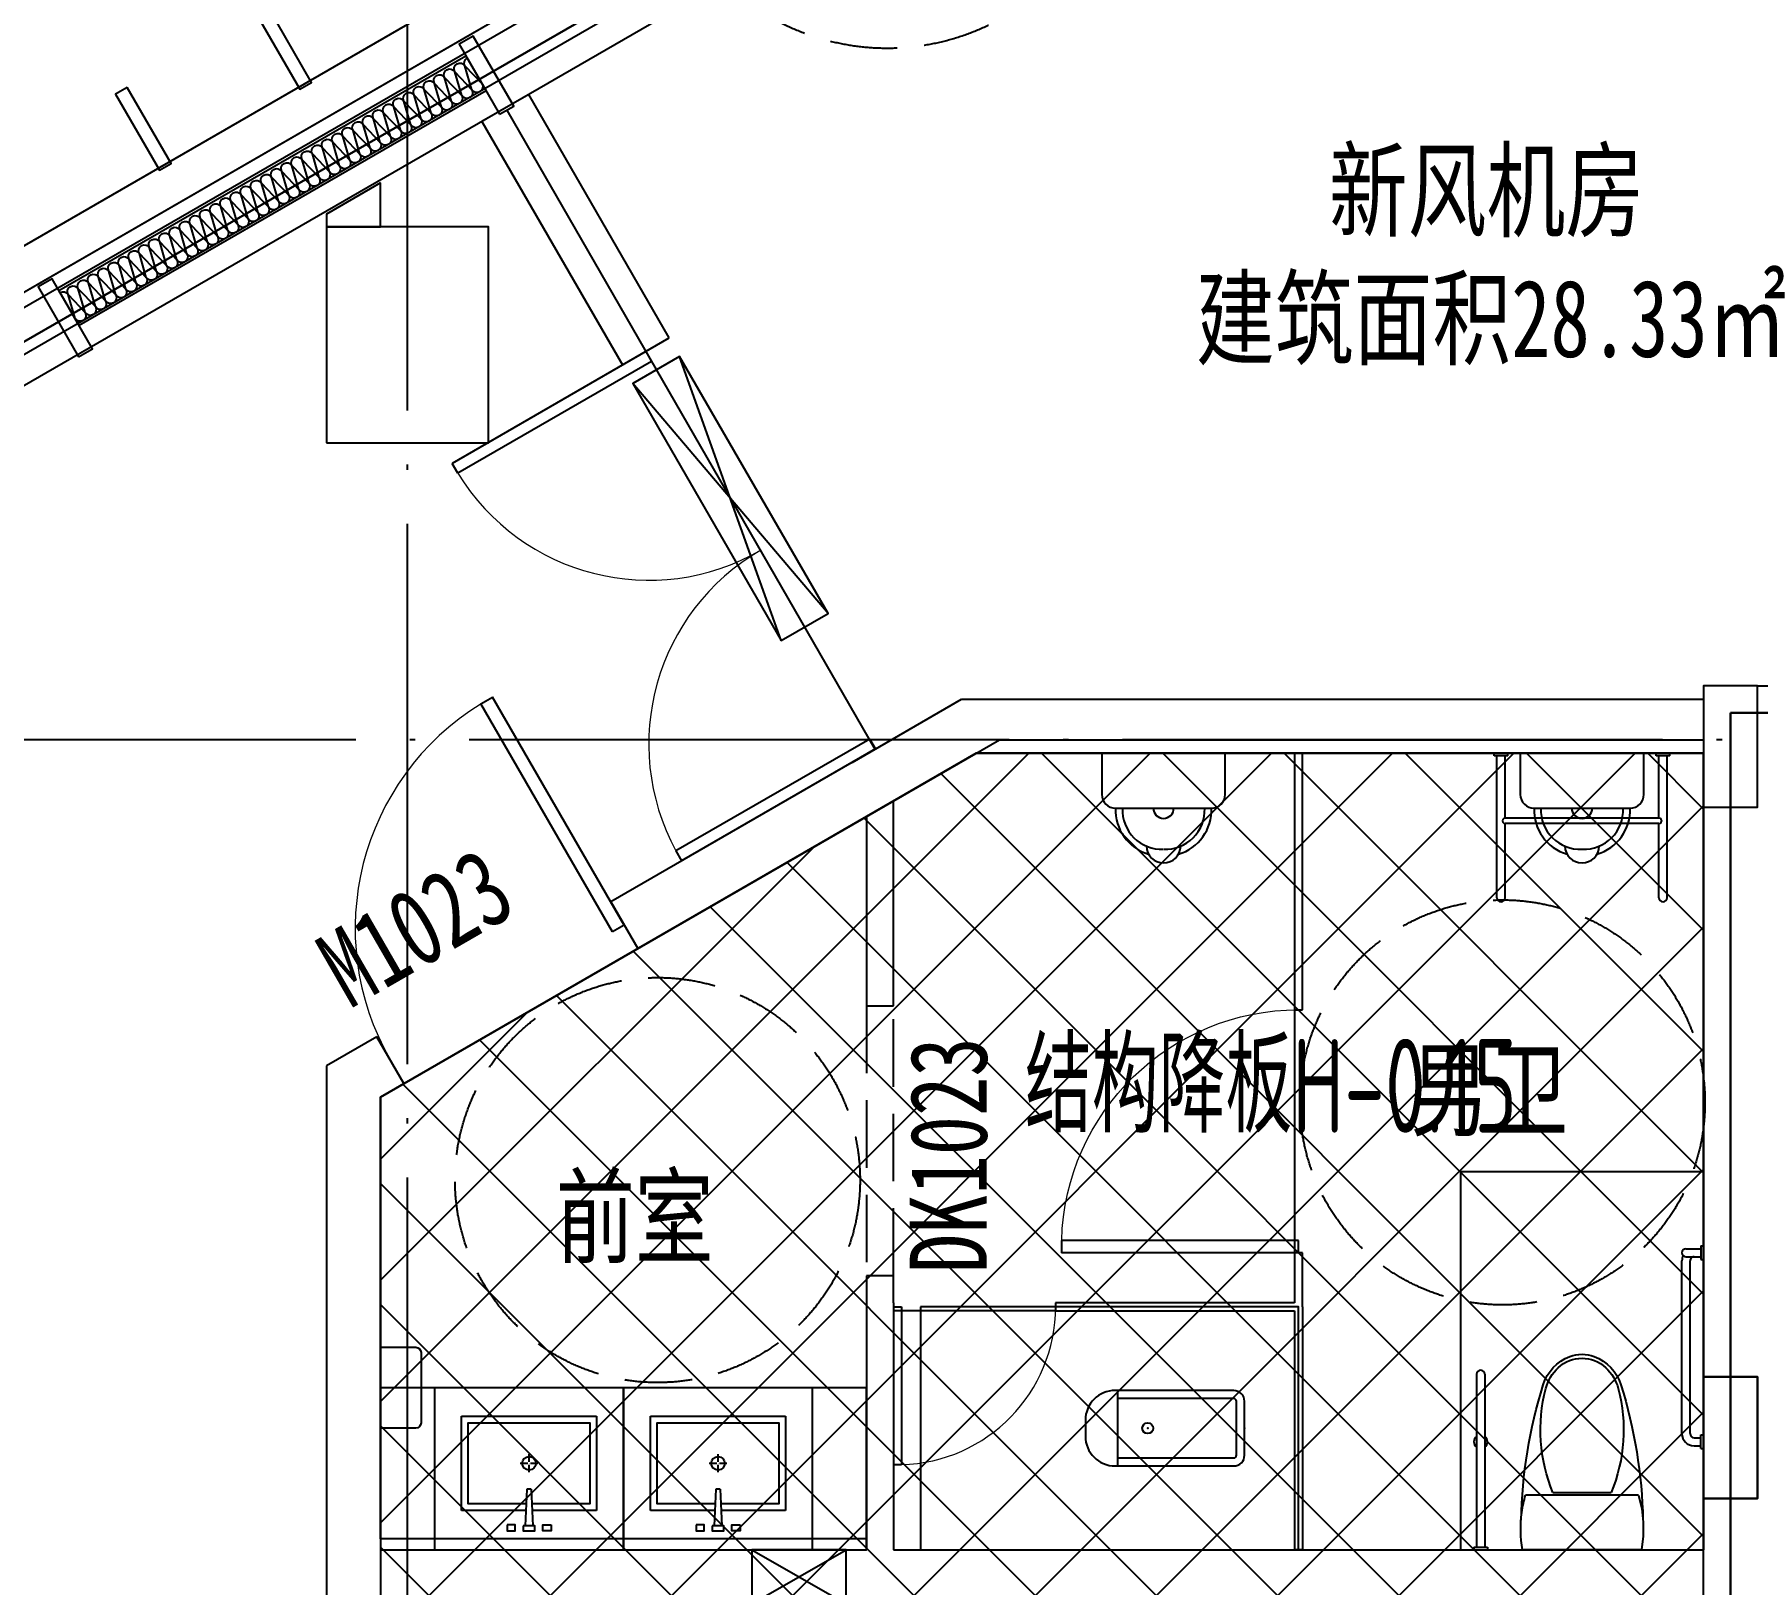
# Model space of a CAD drawing. Extents: x -228436 to 663611, y -207485 to 163917.
# Drawn here: x 510413 to 516795, y 77271 to 83012 of the extents above; entities that cross this region are included whole.
import ezdxf

# ---------------------------------------------------------------- set-up
doc = ezdxf.new("R2010")
doc.units = 0
doc.header["$LTSCALE"] = 1000
for name, pattern in [('13#楼幕墙$0$DASH', [0.35, 0.25, -0.1]), ('DASH', [0.35, 0.25, -0.1]), ('X-104 13#平面$0$DASH', [0.35, 0.25, -0.1]), ('X-104 13#平面$0$DOTE', [2.4200000000000004, 2, -0.2, 0.02, -0.2])]:
    doc.linetypes.add(name, pattern=pattern)
doc.layers.get('0').update_dxf_attribs({"linetype": 'CONTINUOUS'})
doc.layers.get('Defpoints').update_dxf_attribs({"linetype": 'CONTINUOUS'})
for name, color, linetype in [('13#楼幕墙$0$A-C_幕墙龙骨', 8, 'CONTINUOUS'), ('13#楼幕墙$0$A-C_玻璃幕墙', 8, 'CONTINUOUS'), ('13#楼幕墙$0$A-C_窗', 8, 'CONTINUOUS'), ('13#楼幕墙$0$A-TECH_结构', 8, 'CONTINUOUS'), ('13#楼幕墙$0$D-铝板', 8, 'CONTINUOUS'), ('X-104 13#平面$0$01-标注_符号', 8, 'CONTINUOUS'), ('X-104 13#平面$0$02-TEXT_房间', 9, 'CONTINUOUS'), ('X-104 13#平面$0$02-TEXT_门窗', 8, 'CONTINUOUS'), ('X-104 13#平面$0$A-C_窗', 8, 'CONTINUOUS'), ('X-104 13#平面$0$A-C_门', 8, 'CONTINUOUS'), ('X-104 13#平面$0$A-I_卫-洁具', 8, 'CONTINUOUS'), ('X-104 13#平面$0$A-I_卫-隔断', 8, 'CONTINUOUS'), ('X-104 13#平面$0$A-TECH_暖通', 6, 'CONTINUOUS'), ('X-104 13#平面$0$A-TECH_结构', 8, 'CONTINUOUS'), ('X-104 13#平面$0$A_AXIS-轴线', 8, 'X-104 13#平面$0$DOTE'), ('X-104 13#平面$0$A_STR-砌块墙', 7, 'CONTINUOUS'), ('X-104 13#平面$0$A_STR-砼柱', 7, 'CONTINUOUS'), ('X-104 13#平面$0$DOOR_FIRE', 8, 'CONTINUOUS'), ('X-104 13#平面$0$s-colu', 40, 'CONTINUOUS')]:
    doc.layers.add(name, color=color, linetype=linetype)
doc.layers.add('X-104 13#平面$0$000套内', color=8, linetype='CONTINUOUS', lineweight=30, plot=False)
doc.layers.add('X-104 13#平面$0$04-不打印_辅助线', color=8, linetype='CONTINUOUS', plot=False)
doc.styles.add('X-104 13#平面$0$_TCH_SPACE', font='STXIHEI.TTF', dxfattribs={"width": 0.75, "height": 5})
doc.styles.add('X-104 13#平面$0$_TCH_WINDOW', font='STXIHEI.TTF', dxfattribs={"width": 0.75, "height": 3.5})
doc.styles.add('X-104 13#平面$0$Standard', font='ros1.shx', dxfattribs={"width": 0.75, "bigfont": 'jd.shx'})

# ---------------------------------------------------------------- blocks, each defined once
blk = doc.blocks.new('X-104 13#平面$0$jhat')
for p, q in [((-395, -250.0000000000582), (-395, 249.9999999999418)), ((-395, 249.9999999999418), (-44.99999999994179, 249.9999999999418)), ((-44.99999999994179, 249.9999999999418), (-44.99999999994179, 11.73657725605881)), ((-219.9999999999418, 32.25599999987753), (-219.9999999999418, 5.03999999986263)), ((-124.8214514199644, 8.000000000058208), (11.68149024352897, 14.3899337601033)), ((-124.8214514199644, 7.999999999941792), (-124.8214514199644, -8.000000000058208)), ((11.68149024352897, 14.3899337601033), (11.68149024352897, -14.3899337601033)), ((-225.0399999999208, -1.164153218269348e-10), (-253.7679999999236, -1.164153218269348e-10)), ((-219.9999999999418, -5.040000000095461), (-219.9999999999418, -32.76000000012573)), ((-186.7359999999171, -1.164153218269348e-10), (-214.9599999999045, -1.164153218269348e-10)), ((-124.8214514199644, -8.000000000058208), (11.68149024352897, -14.3899337601033)), ((-44.99999999994179, -12.38077738613356), (-44.99999999994179, -250.0000000000582)), ((-44.99999999994179, -250.0000000000582), (-395, -250.0000000000582))]:
    blk.add_line(p, q)
at = {"color": 8}
blk.add_lwpolyline([(-69.99999999994179, -11.06304409715813), (-69.99999999994179, -225.0000000000582), (-370, -225.0000000000582), (-370, 224.9999999999418), (-69.99999999994179, 224.9999999999418), (-69.99999999994179, 10.56628493819153)], dxfattribs=at)
for points in [[(7.191454842337407, 81.35012003820157), (30, 81.35012003820157), (30, 51.35012003820157), (7.191454842337407, 51.35012003820157)], [(11.68149024352897, -21.35012003820157), (30, -21.35012003820157), (30, 21.35012003820157), (11.68149024352897, 21.35012003820157)], [(7.191454842337407, -81.35012003820157), (30, -81.35012003820157), (30, -51.35012003820157), (7.191454842337407, -51.35012003820157)]]:
    blk.add_lwpolyline(points, close=True)
at = {"ltscale": 1000, "const_width": 0.8399999999999999}
blk.add_lwpolyline([(-219.5799999999581, 0.1399999998975545, 0.9999999999999999), (-220.4199999999255, 0.1399999998975545, 0.9999999999999999)], format="xyb", close=True, dxfattribs=at)
blk.add_circle((-219.9999999999418, -1.164153218269348e-10), 25.2)
at = {"layer": 'X-104 13#平面$0$04-不打印_辅助线'}
blk.add_lwpolyline([(100.0000000001164, -350), (100.0000000000582, 350), (-499.9999999999418, 350), (-499.9999999998836, -350)], close=True, dxfattribs=at)
blk = doc.blocks.new('13#楼幕墙$0$A$C2B4E24BF')
at = {"linetype": '13#楼幕墙$0$DASH'}
for points in [[(5.000000000021828, 50.00000000008004), (5.000000000021828, 920.0000000000509)], [(4.99999999969441, 300), (459.9999999998472, 556.983625253335), (874.9999999999854, 299.9999999999854)]]:
    blk.add_lwpolyline(points, dxfattribs=at)
blk.add_lwpolyline([(4.99999999969441, 7.275957614183426e-12), (875, -7.275957614183426e-12), (874.9999999999854, 299.9999999999854), (4.99999999969441, 299.9999999999927)], close=True)
blk.add_arc((5.000000000021828, 50.00000000005821), 869.9999999999782, 0, 90, dxfattribs=at)
blk = doc.blocks.new('13#楼幕墙$0$ccdididi')
blk.add_lwpolyline([(50.00000000001455, 324.9999999999491), (0, 324.9999999999345), (0, 0), (50, 0)], close=True)
blk = doc.blocks.new('13#楼幕墙$0$A$C7A413A1D')
blk.add_lwpolyline([(-70, -300.0000000000001), (-10, -300), (-10, 0), (-70, -1.13686837721616e-13)], close=True)
blk = doc.blocks.new('13#楼幕墙$0$$LinePat$岩棉板')
at = {"color": 0}
for p, q in [((0, -17), (12, -67)), ((12, -67), (24, -17))]:
    blk.add_line(p, q, dxfattribs=at)
for centre, start, end in [((12, -17), 0, 180), ((0, -67), 270, 0), ((24, -67), 180, 270)]:
    blk.add_arc(centre, 12, start, end, dxfattribs=at)
at = {"layer": 'Defpoints'}
blk.add_point((0, 0.1482380209345138), dxfattribs=at)
at = {"layer": 'Defpoints', "color": 0}
blk.add_point((24, -84), dxfattribs=at)
blk = doc.blocks.new('*U149')
blk.add_lwpolyline([(1740.000000000158, 0), (0, 0), (0, 150), (1740.000000000158, 150)], close=True)
at = {"color": 8, "xscale": -1.812499998489748, "yscale": 1.782568518697715, "zscale": 1.782568518697715, "rotation": 180}
for p in [(0, 2.130885430516588e-13), (43.50000000000409, 2.077613294753674e-13), (87.00000000000796, 2.024341158990759e-13), (130.5000000000118, 1.971069023227844e-13), (174.0000000000159, 1.917796887464929e-13), (217.5000000000198, 1.864524751702015e-13), (261.0000000000239, 1.8112526159391e-13), (304.5000000000277, 1.757980480176185e-13), (348.0000000000316, 1.704708344413271e-13), (391.5000000000357, 1.651436208650356e-13), (435.0000000000396, 1.598164072887441e-13), (478.5000000000437, 1.544891937124526e-13), (522.0000000000475, 1.491619801361612e-13), (565.5000000000514, 1.438347665598697e-13), (609.0000000000555, 1.385075529835782e-13), (652.5000000000593, 1.331803394072868e-13), (696.0000000000632, 1.278531258309953e-13), (739.5000000000672, 1.225259122547038e-13), (783.0000000000712, 1.171986986784124e-13), (826.5000000000751, 1.118714851021209e-13), (870.0000000000791, 1.065442715258294e-13), (913.500000000083, 1.01217057949538e-13), (957.000000000087, 9.588984437324648e-14), (1000.500000000091, 9.056263079695501e-14), (1044.000000000095, 8.523541722066354e-14), (1087.500000000099, 7.990820364437207e-14), (1131.000000000103, 7.458099006808061e-14), (1174.500000000107, 6.925377649178913e-14), (1218.000000000111, 6.392656291549765e-14), (1261.500000000115, 5.859934933920618e-14), (1305.000000000119, 5.327213576291472e-14), (1348.500000000123, 4.794492218662324e-14), (1392.000000000127, 4.261770861033177e-14), (1435.500000000131, 3.72904950340403e-14), (1479.000000000135, 3.196328145774883e-14), (1522.500000000138, 2.663606788145736e-14), (1566.000000000142, 2.130885430516588e-14), (1609.500000000146, 1.598164072887441e-14), (1653.00000000015, 1.065442715258294e-14), (1696.500000000154, 5.327213576291471e-15)]:
    blk.add_blockref('13#楼幕墙$0$$LinePat$岩棉板', p, dxfattribs=at)
blk = doc.blocks.new('13#楼幕墙')
at = {"layer": '13#楼幕墙$0$A-C_玻璃幕墙'}
for p, q in [((53293.20742207249, 85645.00747574437), (37799.99999999979, 76699.99999999991)), ((53287.88754627192, 85584.2010170999), (37849.99999999985, 76671.13248654053)), ((53271.92791887028, 85401.78164116651), (37999.99999999985, 76584.52994616209))]:
    blk.add_line(p, q, dxfattribs=at)
at = {"layer": '13#楼幕墙$0$A-TECH_结构'}
blk.add_lwpolyline([(4402.283722101345, 77599.99999999997), (-600.0000000001146, 77599.99999999997), (-600.0000000000582, 59999.99999999997), (21800.00000000001, 59999.99999999994), (21799.99999999999, 61599.99999999991), (58099.99999999993, 61600.00000000006), (58099.99999999987, 81220.00740966003), (53261.28816726917, 85280.16872387758), (38099.99999999985, 76526.79491924313), (38099.99999999985, 72299.99999999991), (12409.71024826031, 72299.99999999997), (4402.283722101213, 77600.00000000006)], dxfattribs=at)
at = {"layer": '13#楼幕墙$0$D-铝板'}
blk.add_lwpolyline([(37725.08619225933, 76829.9535375385), (53309.16704947412, 85827.42685167774), (53293.20742207248, 85645.00747574435), (37799.99999997837, 76700.00000003708)], close=True, dxfattribs=at)
at = {"layer": '13#楼幕墙$0$A-C_幕墙龙骨', "rotation": 29.95337307627283}
for p in [(48751.92731668084, 83011.22028865814), (47192.34969212627, 82112.4891648016)]:
    blk.add_blockref('13#楼幕墙$0$A$C7A413A1D', p, dxfattribs=at)
at = {"layer": '13#楼幕墙$0$A-C_玻璃幕墙', "rotation": 29.95337307636578}
blk.add_blockref('*U149', (47283.54438578213, 81934.20981133176), dxfattribs=at)
at = {"layer": '13#楼幕墙$0$A-C_窗', "rotation": 209.9533730763658}
blk.add_blockref('13#楼幕墙$0$A$C2B4E24BF', (50255.18686035478, 83877.49723303036), dxfattribs=at)
at = {"layer": '13#楼幕墙$0$D-铝板', "rotation": 29.95337307636523}
for p in [(48100.85576727107, 82809.15386998483), (47580.9965590862, 82509.5768286993)]:
    blk.add_blockref('13#楼幕墙$0$ccdididi', p, dxfattribs=at)
blk = doc.blocks.new('X-104 13#平面$0$轴网')
at = {"layer": 'X-104 13#平面$0$A_AXIS-轴线', "linetype": 'X-104 13#平面$0$DOTE'}
for p, q in [((48500, -7400.98603368341), (48500, 24620.25062679139)), ((60408.42140219617, 18000), (-2925.01551574981, 18000))]:
    blk.add_line(p, q, dxfattribs=at)
blk = doc.blocks.new('*U101')
blk.add_lwpolyline([(200.0000000002051, 0), (200.0000000002051, 1100.000000000238), (0, 1100.000000000238), (0, 0), (200.0000000002051, 0), (0, 1100.000000000238), (0, 0), (200.0000000002051, 1100.000000000238)])
blk = doc.blocks.new('*U103')
blk.add_lwpolyline([(200.000000000211, 0), (200.000000000211, 350.0000000002182), (0, 350.0000000002182), (0, 0), (200.000000000211, 0), (0, 350.0000000002182), (0, 0), (200.000000000211, 350.0000000002182)])
blk = doc.blocks.new('X-104 13#平面$0$A-toilet-F2$0$A-toilet-F3$0$xb')
for p, q in [((177.7999999998137, 203.2000000000698), (-177.7999999993481, 203.1999999994878)), ((-228.5999999991618, 152.3999999994412), (-228.6000000010245, 9.313225746154785e-10)), ((228.6000000010245, -9.313225746154785e-10), (228.6000000005588, 152.3999999997905)), ((-228.6000000010245, 9.313225746154785e-10), (228.6000000010245, -9.313225746154785e-10))]:
    blk.add_line(p, q)
for centre, radius, start, end in [((9.313225746154785e-10, 342.8999999993248), 63.50000000000001, 1.07073087239469, 178.9292691276053), ((-6.349999998696148, 209.549999998766), 171.56755229355, 106.6068803142738, 182.1210963969083), ((-6.349999998696148, 209.549999998766), 146.16755229355, 87.87890362284142, 182.1210963969083), ((6.350000001490116, 209.549999998766), 146.16755229355, 357.8789036030917, 92.12109637715858), ((6.350000001490116, 209.549999998766), 171.56755229355, 357.8789036030917, 73.39311968572625), ((-177.7999999993481, 152.3999999992084), 50.8, 90, 180), ((1.396983861923218e-09, 203.1999999987893), 38.1, 0, 180), ((177.8000000002794, 152.3999999997905), 50.8, 0, 90)]:
    blk.add_arc(centre, radius, start, end)
blk = doc.blocks.new('X-104 13#平面$0$104-8910 核心筒$0$fraehtj')
for p, q in [((-9.99999913573265, 275.000000089407), (-9.99999812245369, 325.0000003278255)), ((-9.99999812245369, 325.0000003278255), (1.937150955200195e-06, 324.9999999701977)), ((-535.0016601383686, 315.0000140368938), (-9.999998301267624, 315.0000003874302)), ((-535.0007322132587, 285.0000140964985), (-260.0000060498787, 285.0000067282235)), ((-260.0000060498714, -284.9999931128441), (-260.0000060498714, 285.0000067282235)), ((-240.0000060498714, -284.9999936328259), (-240.0000060498642, 285.0000061923529)), ((-240.0000060498642, 285.0000061923492), (-9.999999016523361, 285.0000000298023)), ((-9.99999913573265, 275.000000089407), (-6.049871444702148e-06, 275.0000000298023)), ((-535.0016601383686, -284.9999859631062), (-260.0000060498787, -284.9999931128441)), ((-535.0007322132587, -314.9999859035015), (-9.999999016523361, -314.9999999701977)), ((-240.0000060498642, -284.9999936328222), (-9.999998301267624, -284.9999996125698)), ((-9.99999913573265, -324.999999910593), (-9.99999812245369, -274.9999996721745)), ((-9.99999812245369, -274.9999996721745), (1.937150955200195e-06, -275.0000000298023)), ((-9.99999913573265, -324.999999910593), (-6.049871444702148e-06, -324.9999999701977))]:
    blk.add_line(p, q)
for centre, radius, start, end in [((-535.0000070035458, 300.0000140964985), 14.99999998312334, 90, 270), ((-250.0000060498714, 285.0000067282235), 10.00000000000729, 359.9999969296666, 180), ((-535.0000070035458, -299.9999859035015), 14.99999998312334, 90, 270), ((-250.0000060498714, -284.9999931128405), 10.00000000000729, 180, 3.070333449532706e-06)]:
    blk.add_arc(centre, radius, start, end)
blk = doc.blocks.new('X-104 13#平面$0$A-toilet-F2$0$A-toilet-F3$0$$plan$00000388')
for p, q in [((-202.5, -209.53125), (-202.5, 209.53125)), ((0, -220.78125), (0, 220.78125)), ((-211.7636100000016, 107.6506163835302), (-211.7636100000016, -107.6506388835276))]:
    blk.add_line(p, q)
blk.add_lwpolyline([(-202.4999999999999, -209.5312499999999), (-151.5815775000015, -220.9312574999972), (-102.2263650000007, -226.3893074999992), (-50.17650749999908, -226.3893074999992), (8.526512829121202e-14, -220.7812499999999)])
for centre, radius, start, end in [((-70.50223739520334, -1596.893304158019), 1822.905267548176, 91.22236801686525, 107.2477400730136), ((-76.17188249999913, -236.25), 463.3354349999999, 97.73994600000086, 105.8219819999994), ((-76.17188249999913, -236.25), 463.3354349999999, 80.5376779999934, 97.73994600000086), ((-562.4982811024126, -12.18639293920603), 163.5812782416205, 107.2477400730136, 159.5476091936029), ((-555.5449209055997, -23.26485846064998), 162.7261878014058, 104.7785650587778, 136.8542646013629), ((-443.4417002224786, -448.2021481943076), 602.2018211347165, 67.37374387746667, 104.7785650587778), ((-580.3665348804823, -1.124999869261956e-05), 128.7061108459815, 136.8542646013629, 223.1457353986371), ((-595.175017904075, 0), 128.7061108459815, 159.5476091936029, 200.4523908063857), ((-562.4982811024126, 12.18639293920603), 163.5812782416205, 200.4523908063857, 252.7522599269864), ((-555.5449209055997, 23.26483596065259), 162.7261878014058, 223.1457353986371, 255.2214349412222), ((-443.4417002224786, 448.2021256943101), 602.2018211347165, 255.2214349412222, 292.6262561225334), ((-70.50223739520334, 1596.893304158019), 1822.905267548176, 252.7522599269864, 268.7776319831348)]:
    blk.add_arc(centre, radius, start, end)
blk = doc.blocks.new('X-104 13#平面$0$33')
at = {"layer": 'X-104 13#平面$0$04-不打印_辅助线'}
blk.add_lwpolyline([(-450, 1399.999999999709), (450, 1399.999999999651), (450, -3.492459654808044e-10), (-450, -2.91038304567337e-10)], close=True, dxfattribs=at)
at = {"rotation": 270}
blk.add_blockref('X-104 13#平面$0$A-toilet-F2$0$A-toilet-F3$0$$plan$00000388', (0, 0), dxfattribs=at)
blk = doc.blocks.new('X-104 13#平面$0$残疾人扶手1')
for p, q in [((-700, -9.99999475479126), (-700.0000001192093, 5.424022674560547e-06)), ((-1.788139343261719e-07, -10), (0, 0)), ((-750.0000001192093, -9.999994456768036), (-750, -1.549720764160156e-06)), ((-750.0000001192093, -9.999994456768036), (-700, -9.99999475479126)), ((-740, -65.00071978569031), (-740.0000000596046, -9.99999463558197)), ((-710.0000001192093, -65.00164842605591), (-710.0000000596046, -9.999994695186615)), ((-54.99999988079071, -50.00000697374344), (-695.0000002384186, -49.99999493360519)), ((-50, -9.999999940395355), (-50, -1.192092895507812e-07)), ((-1.788139343261719e-07, -10), (-50, -9.999999940395355)), ((-40.00000005960464, -35.00000029802322), (-40, -10.00000005960464)), ((-10.00000005960464, -35.00000041723251), (-10, -10.00000005960464)), ((-54.99999988079071, -80.00000703334808), (-695.0000002384186, -79.9999949336052))]:
    blk.add_line(p, q)
for centre, radius, start, end in [((-695, -34.99999493360519), 15, 180, 270), ((-55, -35.00000023841858), 15, 270, 0), ((-55, -35.00000023841858), 45.00000000000363, 270, 0), ((-725, -64.9999949336052), 14.99999998312334, 180, 0), ((-695, -34.99999493360519), 45.00000000000363, 244.4712198360607, 270)]:
    blk.add_arc(centre, radius, start, end)
blk = doc.blocks.new('X-104 13#平面$0$残疾人扶手2')
for p, q in [((-10.00000113248825, -49.99999988079071), (-10.00000011920929, 3.576278686523438e-07)), ((-10.00000011920929, 3.576278686523438e-07), (-5.960464477539062e-08, 0)), ((-650.0016621351242, -9.999985933303833), (-10.00000029802322, -9.999999582767487)), ((-650.0007342100143, -39.99998587369919), (-10.00000101327896, -39.99999994039536)), ((-10.00000113248825, -49.99999988079071), (-8.046627044677734e-06, -49.99999994039536))]:
    blk.add_line(p, q)
for centre, radius, start, end in [((-400.0000005364418, -24.99999982118607, -9.52677845565972e-09), 25, 36.86992769834287, 143.1300702524336), ((-650.0000090003014, -24.99998587369919), 14.99999998312334, 90, 270), ((-400.0000005364418, -24.99999982118607, -9.52677845565972e-09), 25, 216.8698662268071, 323.1301310407838)]:
    blk.add_arc(centre, radius, start, end)
blk = doc.blocks.new('X-104 13#平面$0$$lvtry$00000200')
at = {"color": 0}
for p, q in [((-109.7834388052506, -40.0000000100008, 1e-08), (-109.7834388052433, -469.6564289897615, 1e-08)), ((99.78343880524335, -30.0000000100008, 1e-08), (-99.78343880524335, -30.0000000100008, 1e-08)), ((109.7834388052361, -469.6564289897615, 1e-08), (109.7834388052361, -40.0000000100008, 1e-08))]:
    blk.add_line(p, q, dxfattribs=at)
at = {"color": 0, "elevation": 1e-08}
blk.add_lwpolyline([(99.78343880524335, -1.000080374069512e-08), (-99.78343880524335, -1.000080374069512e-08, 0.4142135623730951), (-139.7834388052433, -40.0000000100008), (-139.7834388052433, -479.6564289897615, 0.4142135623730951), (-29.78343880524335, -589.6564289897615), (29.78343880523607, -589.6564289897615, 0.4142135623730903), (139.7834388052361, -479.6564289897633), (139.7834388052361, -40.0000000100008, 0.4142135623730951)], format="xyb", close=True, dxfattribs=at)
blk.add_lwpolyline([(139.7834388052361, -469.6564289897615), (-139.7834388052433, -469.6564289897615)], dxfattribs=at)
at = {"color": 0}
blk.add_circle((0, -358.6146012114659, 1e-08), 20, dxfattribs=at)
for centre, start, end in [((-99.78343880525063, -40.0000000100008, 1e-08), 90, 180), ((99.78343880523607, -40.0000000100008, 1e-08), 0, 90)]:
    blk.add_arc(centre, 10, start, end, dxfattribs=at)
for p in [(0, 0), (0, -358.6146012114659, 1e-08)]:
    blk.add_point(p, dxfattribs=at)
blk = doc.blocks.new('X-104 13#平面$0$hgfasg')
at = {"layer": 'X-104 13#平面$0$04-不打印_辅助线'}
blk.add_lwpolyline([(-450, 1400), (450, 1400), (450, 0), (-450, 0)], close=True, dxfattribs=at)
at = {"yscale": -1}
blk.add_blockref('X-104 13#平面$0$$lvtry$00000200', (0, 200), dxfattribs=at)
blk = doc.blocks.new('X-104 13#平面$0$$DorLib2D$00000002')
for p, q in [((-0.5, -5.684341886080802e-17), (-0.5000000000000007, 0.4875)), ((-0.4750000000000007, 0.4875), (-0.5000000000000007, 0.4875)), ((-0.475, -2.842170943040401e-17), (-0.4750000000000007, 0.4875)), ((0.475, -2.842170943040401e-17), (0.4750000000000007, 0.4875)), ((0.4750000000000007, 0.4875), (0.5000000000000007, 0.4875)), ((0.5, -5.684341886080802e-17), (0.5000000000000007, 0.4875)), ((-0.5, -5.684341886080802e-17), (-0.475, -2.842170943040401e-17)), ((0.5, -5.684341886080802e-17), (0.475, -2.842170943040401e-17))]:
    blk.add_line(p, q)
at = {"lineweight": 13}
for centre, start, end in [((-0.4875, -4.263256414560601e-17), 0, 88.53071641864632), ((0.4875, -4.263256414560601e-17), 91.4692835813537, 180)]:
    blk.add_arc(centre, 0.4875, start, end, dxfattribs=at)
blk = doc.blocks.new('X-104 13#平面$0$$DorLib2D$00000001')
for p, q in [((0.45, 0.9750000000000001), (0.5000000000000002, 0.9750000000000001)), ((0.45, 0), (0.45, 0.9750000000000001)), ((0.5, 0), (0.5, 0.9750000000000001)), ((0.5, 0), (0.45, 0))]:
    blk.add_line(p, q)
at = {"lineweight": 13}
blk.add_arc((0.475, 0), 0.975, 91.4692835813538, 180, dxfattribs=at)
blk = doc.blocks.new('_FZHK')
blk.add_lwpolyline([(-0.5, -0.5), (0.5, -0.5), (0.5, 0.5), (-0.5, 0.5)], close=True)
blk = doc.blocks.new('X-104 13#平面')
at = {"layer": 'X-104 13#平面$0$04-不打印_辅助线'}
h = blk.add_hatch(dxfattribs=at)
h.set_pattern_fill('ANSI37', color=256, scale=200)
h.set_pattern_definition([(45, (0, 0), (-224.5064030267288, 224.5064030267288), []), (135, (0, 0), (-224.5064030267288, -224.5064030267288), [])])
h.paths.add_polyline_path([(53300.00000000073, 80349.99999999996), (50605.51287257519, 80349.99999999996), (48400.00000000633, 79076.64654932242), (48400.00000000681, 73549.99999999949), (53300.00000000646, 73549.99999999997)])
at = {"color": 1}
blk.add_line((48400.00000000656, 77399.99999999977), (50200.00000000664, 77399.99999999977), dxfattribs=at)
blk.add_lwpolyline([(48867.05855677749, 82731.31888181315), (50231.81776327759, 80363.03779655472)])
blk.add_lwpolyline([(48400.00000000652, 78705.14176293614), (48400.00000000652, 79076.59228368202)], dxfattribs=at)
at = {"layer": 'X-104 13#平面$0$000套内'}
blk.add_lwpolyline([(4100.000000000022, 77750.00000000006), (4100.000000000024, 68699.99999999999), (-750.0000000000621, 68699.99999999999), (-750.0000000000618, 59850), (21949.99999999995, 59850), (21949.99999999994, 61450), (58249.99999999994, 61450), (58249.99999999994, 71299.99999999971), (48400.00000000652, 71299.99999999971), (48400.00000000652, 73449.99999999971), (53400.00000000652, 73449.99999999971), (53400.00000000652, 80499.99999999971), (58249.99999999994, 80499.99999999971), (58249.99999999994, 81290.05161517872), (53288.97308394587, 85452.64044071968), (37949.99999999994, 76613.31606116104), (37949.99999999994, 72450), (12454.85512413029, 72449.99999999993), (4447.428597971128, 77750.00000000006)], close=True, dxfattribs=at)
at = {"layer": 'X-104 13#平面$0$04-不打印_辅助线'}
blk.add_lwpolyline([(53300.00000000073, 80349.99999999996), (50605.51287257519, 80349.99999999996), (48400.00000000633, 79076.64654932242), (48400.00000000681, 73549.99999999949), (53300.00000000646, 73549.99999999997)], close=True, dxfattribs=at)
at = {"layer": 'X-104 13#平面$0$A-C_窗', "linetype": 'DASH'}
for p, q in [((50200.00000000654, 79414.99999999968), (50200.00000000654, 78414.99999999968)), ((50300.00000000654, 78414.99999999968), (50300.00000000654, 79414.99999999968))]:
    blk.add_line(p, q, dxfattribs=at)
at = {"layer": 'X-104 13#平面$0$A-C_门'}
blk.add_line((48486.6025403849, 79126.64654932232), (49352.62794416934, 79626.64654932232), dxfattribs=at)
at = {"layer": 'X-104 13#平面$0$A-I_卫-洁具', "ltscale": 0.1}
blk.add_line((49300.00000000654, 77399.99999999965), (49300.00000000654, 77999.99999999985), dxfattribs=at)
blk.add_lwpolyline([(48400.0000000065, 77849.99999999983), (48400.0000000065, 78149.99999999983), (48530.0000000065, 78149.99999999983, -0.414213562373095), (48550.0000000065, 78129.99999999983), (48550.0000000065, 77869.99999999983, -0.414213562373095), (48530.0000000065, 77849.99999999983)], format="xyb", close=True, dxfattribs=at)
for points in [[(48400.0000000065, 77399.99999999983), (50200.00000000642, 77399.99999999978), (50200.00000000659, 77999.9999999999), (48400.0000000065, 77999.99999999983)], [(48400.0000000065, 77399.99999999983), (50200.00000000673, 77399.99999999948), (50200.00000000673, 77439.99999999948), (48400.0000000065, 77439.99999999983)]]:
    blk.add_lwpolyline(points, close=True, dxfattribs=at)
at = {"layer": 'X-104 13#平面$0$A-I_卫-洁具', "linetype": 'X-104 13#平面$0$DASH'}
for centre in [(52555.29970954446, 79056.7962860965), (49425.85479222838, 78769.07913205255)]:
    blk.add_circle(centre, 750, dxfattribs=at)
at = {"layer": 'X-104 13#平面$0$A-I_卫-隔断'}
for p, q in [((51785.00000000658, 80349.99999999996), (51785.0000000066, 79399.99999998808)), ((51815.00000000658, 80349.99999999996), (51785.00000000658, 80349.99999999996)), ((51815.00000000664, 79399.99999998807), (51815.00000000658, 80349.99999999996)), ((51785.0000000066, 79399.99999998808), (51815.00000000664, 79399.99999998807)), ((51785.00000000658, 79399.99999998814), (51785.00000000658, 78499.99999998814)), ((51815.00000000664, 78499.99999998808), (51785.00000000664, 78499.99999998807)), ((51785.00000000664, 78499.99999998807), (51785.00000000664, 78314.9999999996)), ((51815.00000000658, 78299.9999999997), (51815.00000000664, 78499.99999998808)), ((50300.00000000649, 78314.9999999996), (50300.00000000642, 78284.99999999993)), ((51785.00000000664, 78314.9999999996), (50900.00000000795, 78314.99999999965)), ((50900.00000000795, 78314.99999999965), (50900.00000000795, 78285.00000000006)), ((50900.00000000795, 78284.9999999997), (50300.00000000795, 78284.9999999997)), ((50900.00000000795, 78285.00000000006), (51785.00000000688, 78284.99999999991)), ((51785.00000000688, 78284.99999999991), (51785.00000000658, 77399.9999999997)), ((51815.00000000658, 78299.9999999997), (51815.00000000658, 77399.9999999997)), ((51815.00000000658, 77399.9999999997), (51785.00000000658, 77399.9999999997))]:
    blk.add_line(p, q, dxfattribs=at)
at = {"layer": 'X-104 13#平面$0$A-TECH_结构'}
blk.add_lwpolyline([(58099.99999999994, 61600), (58099.99999999987, 81220.00740966003), (53261.28816726917, 85280.16872387758), (38099.99999999985, 76526.79491924313), (38099.99999999994, 72300), (12409.71024826038, 72299.99999999993), (4402.283722101213, 77600.00000000006), (-600.0000000000628, 77600), (-600.0000000000618, 60000), (21799.99999999995, 60000), (21799.99999999994, 61600)], close=True, dxfattribs=at)
at = {"layer": 'X-104 13#平面$0$A_STR-砌块墙'}
for p, q in [((48948.51901480005, 82790.19029274677), (48775.31393404316, 82690.19029274677)), ((49469.4010117669, 81887.99620925242), (48948.51901480005, 82790.19029274677)), ((48775.31393404316, 82690.19029274677), (49296.19593100985, 81787.99620925233)), ((49296.19593100985, 81787.99620925233), (49469.4010117669, 81887.99620925242)), ((50319.40087103734, 80415.75326656947), (50551.92303408874, 80549.99999999975)), ((50551.92303408874, 80549.99999999975), (53299.99999999999, 80549.99999999958)), ((53499.99999999999, 80599.99999999948), (55550.00000000645, 80599.9999999996)), ((50146.19579027983, 80315.75326657029), (50319.40087103734, 80415.75326656947)), ((50300.00000000648, 80173.61206078152), (50605.51287257519, 80349.99999999996)), ((50605.51287257519, 80349.99999999996), (53300.0000000065, 80349.9999999997)), ((50146.19579027983, 80315.75326657029), (49252.62794416906, 79799.85163007899)), ((50300.00000000665, 79415), (50300.00000000648, 80173.61206078152)), ((49352.62794416895, 79626.6465493223), (50200.00000000652, 80115.87703386387)), ((50200.00000000652, 80115.87703386387), (50200.00000000672, 79415)), ((53300.00000000636, 80150.00000133514), (53300.00000000645, 78040.00000267266)), ((49252.62794416906, 79799.85163007899), (49352.62794416895, 79626.6465493223)), ((50200.00000000672, 79415), (50300.00000000665, 79415)), ((48386.60254038515, 79299.85163007927), (48200.00000000651, 79192.11660316025)), ((48486.60254038503, 79126.6465493226), (48386.60254038515, 79299.85163007927)), ((48200.00000000651, 79192.11660316025), (48200.00000000652, 77299.99999999971)), ((48400.00000000633, 79076.64654932242), (48486.60254038503, 79126.6465493226)), ((48400.00000000633, 79076.64654932242), (48400.00000000632, 77399.99999999904)), ((50300.00000000665, 78415), (50200.00000000672, 78415)), ((50200.00000000672, 78415), (50200.00000000654, 78299.9999999997)), ((50300.00000000649, 78314.9999999996), (50300.00000000665, 78415)), ((50200.00000000654, 78299.9999999997), (50200.00000000642, 77399.99999999985)), ((50300.00000000642, 78284.99999999993), (50300.00000000642, 77399.99999999962)), ((53300.00000000642, 77590.00000267029), (53300.00000000624, 77399.99999999962)), ((48400.00000000632, 77399.99999999904), (48800.00000000652, 77399.99999999971)), ((48800.00000000652, 77399.99999999971), (49650.00000000653, 77399.99999999971)), ((49650.00000000653, 77399.99999999971), (50200.00000000642, 77399.99999999985)), ((50300.00000000642, 77399.99999999962), (53300.00000000624, 77399.99999999962)), ((48200.00000000652, 77299.99999999971), (48200.00000000595, 77100))]:
    blk.add_line(p, q, dxfattribs=at)
blk.add_lwpolyline([(48400.00000000652, 82462.16904589885), (48200.00000000652, 82346.91590175184), (48200.00000000652, 82300), (48400.00000000652, 82300), (48400.00000000652, 82462.16904589885)], dxfattribs=at)
at = {"layer": 'X-104 13#平面$0$s-colu'}
blk.add_lwpolyline([(53300.00000000061, 77590.00000133569), (53300.00000000061, 78040.00000133569), (53500.00000000061, 78040.00000133569), (53500.00000000061, 77590.00000133569)], close=True, dxfattribs=at)
blk.add_blockref('X-104 13#平面$0$轴网', (0, 62400))
at = {"layer": 'X-104 13#平面$0$A-C_门'}
ref = blk.add_blockref('X-104 13#平面$0$$DorLib2D$00000001', (48869.61524227712, 79463.24908970077), dxfattribs=dict(at, xscale=1000, yscale=1000, zscale=200, rotation=30.00000000000028))
ref.add_attrib('A', 'M1023', (48284.60064685971, 79400.32183232356), dxfattribs={"layer": 'X-104 13#平面$0$02-TEXT_门窗', "height": 285.4257641921397, "rotation": 30.00000000000028, "style": 'X-104 13#平面$0$_TCH_WINDOW', "width": 0.75})
at = {"layer": 'X-104 13#平面$0$A-I_卫-洁具', "ltscale": 0.1}
for name, p, rotation in [('X-104 13#平面$0$A-toilet-F2$0$A-toilet-F3$0$xb', (51300.00000000658, 80349.99999999974), 180), ('X-104 13#平面$0$104-8910 核心筒$0$fraehtj', (52850.00000000652, 80349.99999999975), 90), ('X-104 13#平面$0$A-toilet-F2$0$A-toilet-F3$0$xb', (52850.00000000652, 80349.99999999975), 180), ('X-104 13#平面$0$残疾人扶手1', (53300.00000012367, 77774.999999872), 270), ('X-104 13#平面$0$残疾人扶手2', (52499.49999997961, 77399.99999993196), 270), ('X-104 13#平面$0$jhat', (48950.00000000654, 77499.99999999997), 270), ('X-104 13#平面$0$jhat', (49650.00000000654, 77500.00000000003), 270)]:
    blk.add_blockref(name, p, dxfattribs=dict(at, rotation=rotation))
at = {"layer": 'X-104 13#平面$0$A-I_卫-洁具', "ltscale": 0.1, "xscale": -1}
blk.add_blockref('X-104 13#平面$0$33', (52850.00000000652, 77399.99999999997), dxfattribs=at)
at = {"layer": 'X-104 13#平面$0$A-I_卫-洁具', "ltscale": 0.1, "xscale": -1, "rotation": 90}
blk.add_blockref('X-104 13#平面$0$hgfasg', (51800.00000000658, 77849.9999999997), dxfattribs=at)
at = {"layer": 'X-104 13#平面$0$A-I_卫-隔断', "zscale": 30}
for p, xscale, yscale, rotation in [((51800.00000000658, 78949.99999998814), 900, -900, 270), ((50600.00000000795, 78299.9999999997), 600, 600, 180)]:
    blk.add_blockref('X-104 13#平面$0$$DorLib2D$00000001', p, dxfattribs=dict(at, xscale=xscale, yscale=yscale, rotation=rotation))
at = {"layer": 'X-104 13#平面$0$A-TECH_暖通'}
for name, p, rotation in [('*U101', (49884.15932981172, 80766.94728528139), 29.99999999999955), ('*U103', (49775.00000000619, 77399.99999999955), 270)]:
    blk.add_blockref(name, p, dxfattribs=dict(at, rotation=rotation))
at = {"layer": 'X-104 13#平面$0$A-TECH_结构'}
blk.add_blockref('13#楼幕墙', (0, 0), dxfattribs=at)
at = {"layer": 'X-104 13#平面$0$A_STR-砼柱'}
for p, xscale, yscale, zscale in [((48500.00000000652, 81900), 600, 800, 800), ((53400.00000000073, 80375.00000133572), 200, 450, 450), ((53400.00000000061, 77815.0000026717), 200, 450, 450)]:
    blk.add_blockref('_FZHK', p, dxfattribs=dict(at, xscale=xscale, yscale=yscale, zscale=zscale))
at = {"layer": 'X-104 13#平面$0$DOOR_FIRE', "xscale": -1700, "yscale": -1700, "zscale": 200, "rotation": 299.9999999999999}
blk.add_blockref('X-104 13#平面$0$$DorLib2D$00000002', (49807.79847138855, 81101.87461603532), dxfattribs=at)
at = {"layer": 'X-104 13#平面$0$01-标注_符号', "style": 'X-104 13#平面$0$_TCH_SPACE', "width": 0.75}
blk.add_text('建筑面积28.33㎡', height=285.4257641921404, dxfattribs=at).set_placement((51419.57102012467, 81817.74591455003))
at = {"layer": 'X-104 13#平面$0$02-TEXT_房间', "style": 'X-104 13#平面$0$_TCH_SPACE', "width": 0.75}
for s, p in [('新风机房', (51912.33166422947, 82291.87815157324)), ('男卫', (52214.94972741805, 78961.87137805994)), ('前室', (49049.3240874929, 78491.08175019242))]:
    blk.add_text(s, height=285.4257641921404, dxfattribs=at).set_placement(p)
at = {"layer": 'X-104 13#平面$0$02-TEXT_门窗', "style": 'X-104 13#平面$0$_TCH_WINDOW', "width": 0.75}
blk.add_text('DK1023', height=285.4257641921397, rotation=90, dxfattribs=at).set_placement((50645.41282610642, 78424.10207423549))
at = {"layer": 'X-104 13#平面$0$04-不打印_辅助线', "style": 'X-104 13#平面$0$Standard', "width": 0.75}
blk.add_text('结构降板H-0.15', height=347.2868217054263, dxfattribs=at).set_placement((50786.94373025233, 78944.91634509095))
blk = doc.blocks.new('104 13#平面')
for p, q in [((53293.20742207249, 85645.00747574437), (37799.99999999979, 76699.99999999991)), ((48400.00000000652, 79076.59228368202), (50692.11541295351, 80400)), ((50692.11541295351, 80400), (53300.00000000647, 80399.99999999975)), ((48400.0000000065, 77439.99999999983), (48400.00000000652, 79076.59228368202))]:
    blk.add_line(p, q)
blk.add_blockref('X-104 13#平面', (0, 0))

msp = doc.modelspace()

# ---------------------------------------------------------------- block references
msp.add_blockref('104 13#平面', (463295.1949717756, 0))

doc.saveas('drawing.dxf')
